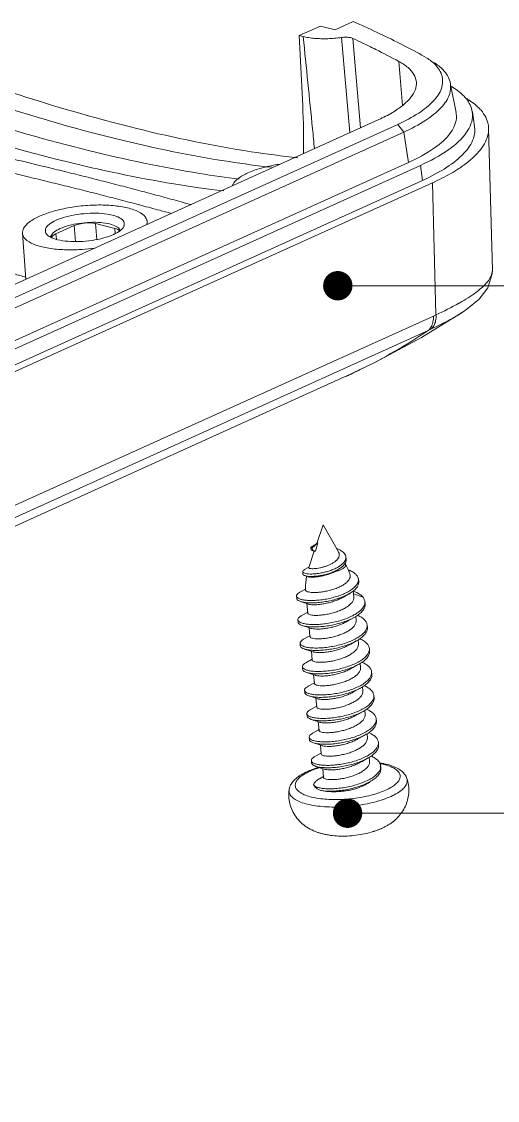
# Model space of a CAD drawing. Header units: millimetres. Extents: x 4688 to 5146, y 1130 to 1448.
# Drawn here: x 4955.97 to 4970.56, y 1165.45 to 1198.51 of the extents above; entities that cross this region are included whole.
import ezdxf

# ---------------------------------------------------------------- set-up
doc = ezdxf.new("R2010")
doc.units = ezdxf.units.MM
doc.header["$MEASUREMENT"] = 0
doc.layers.get('0').update_dxf_attribs({"linetype": 'CONTINUOUS'})
doc.layers.add('from', color=7, linetype='CONTINUOUS', lineweight=13)
doc.styles.add('ROMAND', font='romand.shx', dxfattribs={"width": 0.75, "bigfont": 'gbcbig.shx'})
doc.dimstyles.new('YanXiu', dxfattribs={"dimtxt": 2.5, "dimasz": 2.2, "dimexe": 1, "dimexo": 0, "dimgap": 0.66, "dimtad": 0, "dimzin": 0, "dimdsep": 46, "dimtxsty": 'ROMAND', "dimblk": 'CLOSEDBLANK', "dimcen": 0, "dimclrd": 3, "dimclre": 3, "dimclrt": 7, "dimadec": 0, "dimazin": 0, "dimtfac": 1, "dimtdec": 4, "dimtofl": 0, "dimtmove": 0, "dimatfit": 3, "dimldrblk": 'CLOSEDBLANK', "dimfxl": 0, "dimtolj": 1, "dimtzin": 0, "dimlwd": 0, "dimlwe": 0, "dimarcsym": 0})

# ---------------------------------------------------------------- blocks, each defined once
blk = doc.blocks.new('_ClosedBlank')
at = {"color": 0, "linetype": 'ByBlock', "lineweight": -2}
for p, q in [((-1, 0.167), (0, 0)), ((-1, 0.167), (-1, -0.167)), ((0, 0), (-1, -0.167))]:
    blk.add_line(p, q, dxfattribs=at)
blk = doc.blocks.new('A$C39682073')
at = {"color": 7, "linetype": 'Continuous'}
for p, q in [((137.757, 82.281), (136.831, 81.863)), ((137.757, 82.281), (138.408, 82.121)), ((139.196, 82.477), (138.408, 82.121)), ((137.005, 81.82), (136.831, 81.863)), ((136.831, 81.863), (136.983, 78.795)), ((138.681, 81.779), (139.051, 77.616)), ((139.179, 81.742), (139.516, 77.826)), ((142.41, 80.889), (142.199, 81.013)), ((141.197, 80.728), (141.35, 78.798)), ((143.462, 79.727), (143.699, 78.489)), ((144.414, 78.528), (144.513, 77.878)), ((140.313, 78.186), (47.271, 36.139)), ((48.115, 35.935), (141.144, 77.976)), ((141.144, 77.976), (141.407, 77.639)), ((48.377, 35.597), (141.407, 77.639)), ((141.621, 76.309), (141.407, 77.639)), ((145.291, 71.598), (145.125, 77.803)), ((141.621, 76.309), (48.591, 34.267)), ((142.136, 76.182), (49.107, 34.14)), ((142.225, 75.521), (142.136, 76.182)), ((142.225, 75.521), (49.196, 33.48)), ((49.623, 33.37), (142.665, 75.417)), ((142.665, 75.417), (142.821, 69.64)), ((124.862, 71.204), (124.707, 73.21)), ((126.969, 73.544), (126.166, 73.181)), ((126.969, 73.544), (127.036, 72.85)), ((128.751, 73.422), (127.905, 73.631)), ((127.905, 73.631), (127.971, 72.943)), ((128.751, 73.422), (128.766, 73.197)), ((126.166, 73.181), (126.195, 72.945)), ((145.291, 71.602), (145.291, 71.598)), ((142.706, 69.587), (50.222, 27.792)), ((142.181, 68.641), (144.013, 69.773)), ((144.015, 69.774), (144.013, 69.773)), ((142.478, 68.954), (49.994, 27.159)), ((138.849, 66.933), (48.446, 26.078)), ((138.856, 66.937), (138.854, 66.936)), ((137.599, 59.627), (137.876, 60.451)), ((138.553, 59.258), (137.876, 60.451)), ((137.647, 59.653), (137.403, 59.444)), ((137.647, 59.653), (137.544, 59.295)), ((137.246, 58.576), (137.486, 59.289)), ((137.336, 59.458), (137.346, 59.353)), ((137.403, 59.444), (137.414, 59.339)), ((137.414, 59.339), (137.544, 59.295)), ((138.886, 58.937), (138.876, 59.042)), ((137.247, 58.59), (137.064, 58.488)), ((137.245, 58.569), (137.246, 58.576)), ((137.251, 58.592), (137.247, 58.59)), ((138.847, 58.74), (138.837, 58.758)), ((136.982, 58.395), (136.992, 58.29)), ((137.073, 58.223), (137.152, 58.195)), ((137.152, 58.195), (137.2, 58.178)), ((138.351, 58.384), (138.464, 58.447)), ((138.984, 58.453), (139.154, 58.4)), ((137.11, 57.632), (136.857, 57.493)), ((139.434, 57.962), (139.424, 58.067)), ((136.712, 57.325), (136.722, 57.22)), ((139.225, 57.292), (139.199, 57.558)), ((139.212, 57.421), (139.626, 57.276)), ((137.161, 56.997), (137.226, 56.975)), ((137.204, 56.579), (137.163, 56.996)), ((139.717, 56.983), (139.706, 57.088)), ((136.77, 56.287), (136.78, 56.182)), ((137.172, 56.602), (136.921, 56.463)), ((137.2, 56.617), (137.172, 56.602)), ((138.897, 56.205), (138.991, 56.258)), ((138.991, 56.258), (139.231, 56.391)), ((139.323, 56.264), (139.307, 56.439)), ((136.962, 56.039), (137.233, 55.951)), ((137.233, 55.951), (137.341, 55.915)), ((137.302, 55.552), (137.265, 55.94)), ((139.815, 55.955), (139.805, 56.06)), ((136.868, 55.26), (136.878, 55.155)), ((137.271, 55.574), (137.02, 55.435)), ((137.299, 55.59), (137.271, 55.574)), ((139.09, 55.23), (139.33, 55.363)), ((139.422, 55.237), (139.406, 55.409)), ((137.061, 55.011), (137.332, 54.923)), ((137.332, 54.923), (137.439, 54.888)), ((137.401, 54.525), (137.364, 54.913)), ((138.996, 55.178), (139.09, 55.23)), ((139.914, 54.928), (139.904, 55.033)), ((137.369, 54.547), (137.119, 54.408)), ((137.397, 54.563), (137.369, 54.547)), ((139.188, 54.203), (139.428, 54.336)), ((139.521, 54.21), (139.504, 54.382)), ((136.967, 54.233), (136.977, 54.128)), ((137.159, 53.984), (137.43, 53.896)), ((137.43, 53.896), (137.538, 53.86)), ((137.5, 53.497), (137.462, 53.885)), ((139.094, 54.15), (139.188, 54.203)), ((140.013, 53.901), (140.002, 54.006)), ((137.468, 53.52), (137.217, 53.381)), ((137.496, 53.535), (137.468, 53.52)), ((137.066, 53.205), (137.076, 53.1)), ((137.258, 52.957), (137.529, 52.869)), ((139.193, 53.123), (139.287, 53.176)), ((139.287, 53.176), (139.527, 53.309)), ((139.619, 53.183), (139.603, 53.355)), ((140.111, 52.874), (140.101, 52.979)), ((137.567, 52.492), (137.316, 52.354)), ((137.529, 52.869), (137.637, 52.833)), ((137.598, 52.47), (137.561, 52.858)), ((137.595, 52.508), (137.567, 52.492)), ((137.164, 52.178), (137.174, 52.073)), ((139.292, 52.096), (139.386, 52.149)), ((139.386, 52.149), (139.626, 52.281)), ((139.718, 52.155), (139.702, 52.326)), ((140.21, 51.846), (140.2, 51.951)), ((137.357, 51.93), (137.628, 51.842)), ((137.628, 51.842), (137.735, 51.806)), ((137.697, 51.443), (137.66, 51.831)), ((137.693, 51.481), (137.665, 51.465)), ((137.263, 51.151), (137.273, 51.046)), ((137.665, 51.465), (137.415, 51.326)), ((139.39, 51.068), (139.484, 51.121)), ((139.484, 51.121), (139.724, 51.254)), ((139.817, 51.128), (139.8, 51.301)), ((137.455, 50.902), (137.726, 50.814)), ((137.726, 50.814), (137.834, 50.778)), ((137.796, 50.416), (137.758, 50.804)), ((140.309, 50.819), (140.298, 50.924)), ((137.362, 50.124), (137.372, 50.018)), ((137.764, 50.438), (137.513, 50.299)), ((137.792, 50.454), (137.764, 50.438)), ((139.489, 50.041), (139.583, 50.094)), ((139.583, 50.094), (139.823, 50.227)), ((139.915, 50.101), (139.899, 50.274)), ((137.554, 49.875), (137.825, 49.787)), ((137.825, 49.787), (137.933, 49.751)), ((137.894, 49.388), (137.857, 49.776)), ((140.407, 49.792), (140.397, 49.897)), ((137.863, 49.411), (137.721, 49.332)), ((137.891, 49.426), (137.863, 49.411)), ((139.682, 49.067), (139.922, 49.2)), ((139.986, 49.348), (139.988, 49.349)), ((139.58, 49.01), (139.682, 49.067)), ((138.153, 46.864), (138.207, 46.854)), ((140.116, 47.032), (140.17, 47.052)), ((140.415, 47.146), (140.44, 47.157))]:
    blk.add_line(p, q, dxfattribs=at)
for points in [[(144.015, 69.774), (144.177, 69.885), (144.707, 70.323), (145.093, 70.82), (145.286, 71.433), (145.291, 71.602)], [(138.854, 66.936), (140.172, 67.561), (142.181, 68.641)], [(137.606, 59.631), (137.517, 59.573), (137.426, 59.517), (137.347, 59.471)], [(137.354, 59.345), (137.429, 59.314), (137.486, 59.288)], [(138.464, 58.447), (138.501, 58.469), (138.555, 58.501)], [(138.763, 57.287), (138.881, 57.355), (138.996, 57.419)], [(136.888, 57.087), (137.022, 57.044), (137.161, 56.997)]]:
    blk.add_lwpolyline(points, dxfattribs=at)
for centre, radius, start, end in [((120.441, 41.81), 44.11, 64.2345, 64.862), ((120.985, 42.939), 42.856, 63.8527, 64.2332), ((121.443, 43.872), 41.817, 63.3723, 63.8532), ((122.444, 45.856), 39.595, 61.73, 63.3798), ((142.603, 79.635), 0.861, 9.9941, 13.8271), ((143.073, 77.067), 2.299, 46.5543, 49.2003), ((127.835, 75.064), 2.094, 294.3089, 295.341), ((126.799, 79.709), 7.224, 268.0092, 271.9055), ((126.784, 80.242), 7.757, 271.8855, 273.9369), ((126.78, 80.333), 7.849, 273.9179, 278.1213), ((138.64, 79.398), 10.606, 299.2807, 299.4956), ((138.491, 78.913), 10.235, 294.3224, 295.0299), ((128.806, 89.241), 24.463, 295.9323, 303.9777), ((135.005, 85.488), 18.144, 294.323, 294.7372), ((128.485, 89.887), 25.185, 294.3182, 295.9469), ((137.35, 58.552), 0.107, 166.7518, 170.7097), ((137.361, 58.549), 0.117, 161.2579, 166.7212), ((138.442, 58.997), 0.464, 325.3161, 327.4496), ((136.469, 57.393), 2.732, 19.1067, 29.5357), ((138.576, 59.028), 0.302, 341.8946, 343.1491), ((139.863, 57.714), 2.756, 169.9306, 181.6992), ((139.875, 57.714), 2.767, 181.6908, 182.5694), ((138.538, 58.213), 0.925, 299.1442, 300.0195), ((139.445, 56.036), 0.362, 344.2362, 347.3072), ((139.949, 50.897), 0.351, 346.1084, 347.3047), ((138.556, 46.626), 3.317, 112.713, 114.3089), ((138.393, 47.204), 2.69, 114.2928, 116.1839), ((138.984, 50.712), 1.804, 289.285, 289.5618), ((139.336, 49.607), 2.687, 294.2574, 299.3439)]:
    blk.add_arc(centre, radius, start, end, dxfattribs=at)
for centre, major_axis, ratio, start_param, end_param in [((118.843, 84.473), (-10.059, 22.888), 0.661455, -2.186265, -2.094207), ((127.449, 73.425), (0.661, 0.064), 0.346246, 0.778157, 2.348649), ((128.295, 73.216), (0.662, 0.064), 0.346035, 0.096472, 0.777858), ((126.646, 73.062), (0.662, 0.064), 0.346035, 2.348959, 3.05619)]:
    blk.add_ellipse(centre, major_axis=major_axis, ratio=ratio, start_param=start_param, end_param=end_param, dxfattribs=at)
for points, start_tangent, end_tangent in [([(142.199, 81.013), (141.239, 81.513), (140.237, 82.001), (139.196, 82.477)], (-0.880657, 0.473755), (-0.914515, 0.404551)), ([(138.681, 81.779), (138.379, 81.745), (138.077, 81.728), (137.782, 81.726), (137.501, 81.742), (137.239, 81.773), (137.005, 81.82)], (-0.990546, -0.137178), (-0.970844, 0.239711)), ([(137.005, 81.82), (137.412, 77.781), (137.499, 76.915)], (0.100125, -0.994975), (0.100514, -0.994936)), ([(139.179, 81.742), (139.048, 81.779), (138.873, 81.792), (138.681, 81.779)], (-0.905273, 0.42483), (-0.990546, -0.137178)), ([(118.15, 81.562), (124.225, 79.373), (129.724, 77.792), (134.725, 76.78), (136.765, 76.517)], (0.930359, -0.36665), (0.994693, -0.102888)), ([(135.62, 76.098), (133.759, 76.344), (128.764, 77.358), (123.261, 78.936), (117.171, 81.12)], (-0.994056, 0.108871), (-0.931093, 0.364783)), ([(142.797, 80.577), (142.411, 80.89)], (-0.688069, 0.725646), (-0.84284, 0.538164)), ([(141.144, 77.976), (142.066, 78.474), (142.714, 79.007), (143.06, 79.551), (143.088, 80.083), (142.797, 80.577)], (0.911266, 0.411819), (-0.688069, 0.725646)), ([(141.962, 79.823), (141.96, 79.84), (141.852, 80.162), (141.595, 80.46), (141.197, 80.728)], (-0.075061, 0.997179), (-0.880588, 0.473882)), ([(143.438, 79.841), (143.134, 80.358), (142.729, 80.685)], (-0.239246, 0.970959), (-0.843191, 0.537614)), ([(115.604, 79.811), (121.282, 77.855), (126.563, 76.363), (131.337, 75.372), (133.525, 75.066)], (0.937046, -0.349206), (0.993611, -0.112858)), ([(134.199, 75.579), (132.468, 75.827), (127.602, 76.833), (122.209, 78.36), (116.99, 80.153)], (-0.992534, 0.121968), (-0.938036, 0.346537)), ([(140.313, 78.186), (140.911, 78.494), (141.386, 78.823), (141.724, 79.163), (141.918, 79.505), (141.962, 79.823)], (0.911266, 0.411819), (-0.075061, 0.997179)), ([(141.407, 77.639), (142.37, 78.16), (143.048, 78.717), (143.409, 79.285), (143.45, 79.784)], (0.911266, 0.411819), (-0.173802, 0.984781)), ([(143.496, 79.633), (144.018, 79.245)], (0.865125, -0.501556), (0.703966, -0.710233)), ([(144.018, 79.245), (144.152, 79.092)], (0.703966, -0.710233), (0.610098, -0.792326)), ([(144.152, 79.092), (144.412, 78.527)], (0.610098, -0.792326), (0.168869, -0.985639)), ([(144.155, 79.108), (144.271, 79.035), (144.52, 78.854), (144.576, 78.807)], (0.856427, -0.516269), (0.756729, -0.653729)), ([(143.696, 78.488), (143.715, 78.324), (143.476, 77.635), (142.762, 76.949), (141.621, 76.309)], (0.204828, -0.978798), (-0.911266, -0.411819)), ([(144.412, 78.527), (144.425, 78.385), (144.164, 77.632), (143.384, 76.881), (142.136, 76.182)], (0.168869, -0.985639), (-0.911266, -0.411819)), ([(144.654, 78.736), (144.728, 78.663), (144.959, 78.361), (145.091, 78.045), (145.125, 77.803)], (0.725741, -0.687968), (0.027797, -0.999614)), ([(132.079, 74.466), (131.753, 74.556), (130.948, 74.777), (130.16, 74.989), (129.326, 75.209), (128.474, 75.43), (127.62, 75.647), (126.77, 75.859), (125.903, 76.072), (124.999, 76.29), (124.062, 76.513), (123.106, 76.735), (122.168, 76.95), (121.226, 77.163), (120.162, 77.399), (119.01, 77.649), (117.849, 77.897), (116.743, 78.129), (115.738, 78.336)], (-0.963275, 0.268517), (-0.979617, 0.200875)), ([(131.225, 74.079), (130.72, 74.216), (129.932, 74.426), (129.1, 74.644), (128.25, 74.864), (127.398, 75.08), (126.55, 75.291), (125.686, 75.504), (124.786, 75.721), (123.852, 75.944), (122.899, 76.167), (121.965, 76.382), (121.028, 76.596), (119.969, 76.833), (118.822, 77.085), (117.668, 77.335), (116.567, 77.57), (115.815, 77.728)], (-0.965022, 0.262168), (-0.978719, 0.205204)), ([(144.512, 77.879), (144.46, 77.358), (144.057, 76.724), (143.301, 76.102), (142.225, 75.521)], (0.13687, -0.990589), (-0.911266, -0.411819)), ([(145.125, 77.803), (145.124, 77.718), (145.057, 77.383), (144.889, 77.043), (144.624, 76.704), (144.265, 76.368), (143.815, 76.038), (143.467, 75.825), (143.083, 75.617), (142.665, 75.417)], (0.027797, -0.999614), (-0.911266, -0.411819)), ([(133.901, 75.293), (133.916, 75.334), (134.152, 75.602), (134.582, 75.852), (135.171, 76.063), (135.868, 76.217), (135.983, 76.235)], (0.300735, 0.953708), (0.989219, 0.146441)), ([(125.457, 73.955), (126.067, 74.175), (126.791, 74.338), (127.562, 74.429), (128.33, 74.443), (129.018, 74.378), (129.585, 74.238), (129.973, 74.037), (130.159, 73.788), (130.168, 73.735)], (0.911266, 0.411819), (0.079356, -0.996846)), ([(124.71, 73.21), (124.754, 73.417), (125.008, 73.696), (125.457, 73.955)], (-0.044558, 0.999007), (0.911266, 0.411819)), ([(126.182, 73.777), (125.874, 73.595), (125.72, 73.4), (125.734, 73.212), (125.756, 73.175)], (-0.911266, -0.411819), (0.58559, -0.810607)), ([(129.147, 73.501), (129.158, 73.532), (129.144, 73.72), (128.964, 73.884), (128.633, 74.006), (128.186, 74.075), (127.666, 74.085), (127.124, 74.035), (126.612, 73.928), (126.182, 73.777)], (0.412226, 0.911081), (-0.911266, -0.411819)), ([(128.818, 73.508), (128.526, 73.616), (128.131, 73.678), (127.671, 73.687), (127.192, 73.642), (126.739, 73.548), (126.359, 73.414)], (-0.879546, 0.475814), (-0.911266, -0.411819)), ([(130.168, 73.735), (130.151, 73.585)], (0.079356, -0.996846), (-0.283992, -0.958827)), ([(116.648, 73.231), (117.729, 73.015), (118.796, 72.79), (119.848, 72.558), (120.927, 72.309), (122.038, 72.038), (123.177, 71.746), (124.338, 71.432), (124.857, 71.286)], (0.981515, -0.191383), (0.961722, -0.274027)), ([(126.548, 72.489), (125.861, 72.554), (125.293, 72.695), (124.905, 72.895), (124.719, 73.145), (124.71, 73.21)], (-0.999379, 0.03525), (-0.044558, 0.999007)), ([(126.359, 73.414), (126.087, 73.253), (125.951, 73.081), (125.942, 73.035)], (-0.911266, -0.411819), (-0.084961, -0.996384)), ([(128.731, 73.172), (129.004, 73.338)], (0.903701, 0.428165), (0.78464, 0.619951)), ([(128.992, 73.327), (128.978, 73.364), (128.818, 73.508)], (-0.259291, 0.965799), (-0.879546, 0.475814)), ([(129.004, 73.338), (129.147, 73.501)], (0.78464, 0.619951), (0.412226, 0.911081)), ([(125.756, 73.175), (125.915, 73.049)], (0.58559, -0.810607), (0.879546, -0.475814)), ([(125.915, 73.049), (126.245, 72.926)], (0.879546, -0.475814), (0.97095, -0.239282)), ([(126.245, 72.926), (126.692, 72.857), (127.212, 72.847), (127.755, 72.898)], (0.97095, -0.239282), (0.989091, 0.147308)), ([(127.755, 72.898), (128.266, 73.004)], (0.989091, 0.147308), (0.964646, 0.263551)), ([(128.266, 73.004), (128.697, 73.156)], (0.964646, 0.263551), (0.911266, 0.411819)), ([(145.291, 71.598), (145.291, 71.593), (145.23, 71.326), (145.007, 71.004), (144.573, 70.622), (143.862, 70.166)], (0.029855, -0.999554), (-0.870391, -0.492361)), ([(143.827, 70.147), (142.821, 69.64)], (-0.872232, -0.489093), (-0.90884, -0.417144)), ([(142.478, 68.954), (142.611, 69.11), (142.689, 69.328), (142.706, 69.587)], (0.793979, 0.607945), (-0.055997, 0.998431)), ([(144.013, 69.772), (143.554, 69.494), (142.597, 69.009)], (-0.833827, -0.552026), (-0.907313, -0.420456)), ([(142.597, 69.009), (142.73, 69.164), (142.806, 69.381), (142.821, 69.64)], (0.795406, 0.606076), (-0.064244, 0.997934)), ([(137.614, 59.636), (137.605, 59.632)], (-0.92168, -0.38795), (-0.884804, -0.465964)), ([(137.647, 59.653), (137.614, 59.636)], (-0.897848, -0.440305), (-0.92168, -0.38795)), ([(137.346, 59.472), (137.341, 59.467), (137.337, 59.458)], (-0.775171, -0.631751), (-0.146103, -0.989269)), ([(137.337, 59.458), (137.337, 59.455), (137.339, 59.452)], (-0.146103, -0.989269), (0.68667, -0.726969)), ([(137.339, 59.452), (137.359, 59.447), (137.403, 59.444)], (0.68667, -0.726969), (0.999943, 0.010656)), ([(137.347, 59.353), (137.347, 59.35), (137.354, 59.344)], (-0.146103, -0.989269), (0.941361, -0.337402)), ([(137.354, 59.344), (137.369, 59.342), (137.414, 59.339)], (0.941361, -0.337402), (0.999943, 0.010656)), ([(137.486, 59.288), (137.503, 59.288), (137.544, 59.295)], (-0.563443, -0.826155), (0.983211, 0.18247)), ([(138.876, 59.042), (138.856, 59.119), (138.802, 59.204), (138.718, 59.28), (138.609, 59.347), (138.479, 59.404), (138.468, 59.408)], (-0.097612, 0.995225), (-0.941279, 0.337629)), ([(138.553, 59.258), (138.557, 59.251), (138.584, 59.169), (138.579, 59.082), (138.541, 58.994), (138.472, 58.907)], (0.492028, -0.87058), (-0.701428, -0.71274)), ([(138.865, 58.94), (138.876, 59.029), (138.876, 59.042)], (0.289862, 0.957069), (-0.097612, 0.995225)), ([(136.983, 58.395), (136.988, 58.377), (137.033, 58.34), (137.117, 58.313), (137.237, 58.297), (137.385, 58.294), (137.556, 58.305), (137.742, 58.33), (137.934, 58.37), (138.125, 58.424), (138.307, 58.489), (138.472, 58.566), (138.615, 58.651), (138.73, 58.743), (138.814, 58.838), (138.863, 58.934)], (0.077729, -0.996975), (0.310746, 0.950493)), ([(138.472, 58.907), (138.384, 58.831), (138.275, 58.76), (138.15, 58.696), (138.014, 58.642), (137.873, 58.597), (137.734, 58.563), (137.603, 58.54), (137.486, 58.528), (137.386, 58.526), (137.31, 58.533), (137.263, 58.548), (137.245, 58.569)], (-0.701428, -0.71274), (-0.083247, 0.996529)), ([(138.555, 58.501), (138.625, 58.546), (138.74, 58.638), (138.824, 58.733)], (0.859965, 0.510353), (0.568838, 0.822449)), ([(138.853, 58.727), (138.858, 58.665), (138.822, 58.6), (138.748, 58.536), (138.638, 58.476)], (0.360759, -0.932659), (-0.911266, -0.411819)), ([(138.833, 58.747), (138.873, 58.829), (138.887, 58.924), (138.886, 58.937)], (0.537823, 0.843058), (-0.097612, 0.995225)), ([(138.847, 58.741), (138.853, 58.727)], (0.487776, -0.872969), (0.360759, -0.932659)), ([(137.064, 58.488), (137.028, 58.466), (136.986, 58.419), (136.983, 58.395)], (-0.87389, -0.486123), (0.077729, -0.996975)), ([(136.993, 58.29), (136.998, 58.272), (137.043, 58.235), (137.073, 58.223)], (0.077729, -0.996975), (0.943279, -0.332)), ([(137.073, 58.223), (137.127, 58.208), (137.247, 58.192), (137.395, 58.189), (137.566, 58.2), (137.752, 58.225), (137.944, 58.265), (138.135, 58.319), (138.317, 58.384), (138.482, 58.461), (138.555, 58.501)], (0.943279, -0.332), (0.859965, 0.510353)), ([(137.2, 58.178), (137.238, 58.168), (137.327, 58.157), (137.441, 58.156), (137.576, 58.165), (137.725, 58.186), (137.885, 58.219), (138.046, 58.264), (138.203, 58.319), (138.351, 58.384)], (0.936834, -0.349774), (0.895537, 0.444987)), ([(138.351, 58.384), (138.505, 58.426), (138.638, 58.476)], (0.976013, 0.217714), (0.911266, 0.411819)), ([(139.051, 58.288), (139.063, 58.237), (139.056, 58.143), (139.013, 58.047), (138.936, 57.953), (138.826, 57.861)], (0.327393, -0.944888), (-0.813962, -0.580918)), ([(139.154, 58.4), (138.979, 58.482), (138.968, 58.486)], (-0.867772, 0.496962), (-0.935208, 0.354098)), ([(139.423, 58.067), (139.419, 58.097), (139.373, 58.208), (139.283, 58.309), (139.154, 58.4)], (-0.092725, 0.995692), (-0.867772, 0.496962)), ([(136.749, 57.259), (136.812, 57.219), (136.934, 57.177), (137.097, 57.148), (137.296, 57.135), (137.523, 57.139), (137.77, 57.161), (138.027, 57.2), (138.284, 57.257), (138.534, 57.33), (138.765, 57.417), (138.972, 57.517), (139.145, 57.626), (139.184, 57.655)], (0.726051, -0.687641), (0.784717, 0.619855)), ([(138.826, 57.861), (138.674, 57.768), (138.496, 57.685), (138.296, 57.614), (138.089, 57.558), (137.882, 57.517), (137.684, 57.492), (137.503, 57.483), (137.35, 57.489), (137.23, 57.509), (137.15, 57.539), (137.112, 57.578), (137.111, 57.59)], (-0.813962, -0.580918), (0.016347, 0.999866)), ([(138.996, 57.419), (139.155, 57.521), (139.291, 57.637), (139.383, 57.756), (139.429, 57.875), (139.434, 57.962)], (0.872677, 0.488298), (-0.092725, 0.995692)), ([(139.184, 57.655), (139.28, 57.742), (139.373, 57.861), (139.417, 57.968)], (0.784717, 0.619855), (0.227481, 0.973783)), ([(139.417, 57.968), (139.419, 57.98), (139.423, 58.067)], (0.227481, 0.973783), (-0.092725, 0.995692)), ([(136.858, 57.493), (136.814, 57.467), (136.737, 57.399), (136.711, 57.333), (136.712, 57.325)], (-0.876699, -0.481039), (0.122135, -0.992513)), ([(136.712, 57.325), (136.737, 57.272), (136.749, 57.259)], (0.122135, -0.992513), (0.726051, -0.687641)), ([(136.722, 57.22), (136.747, 57.167), (136.822, 57.114), (136.888, 57.088)], (0.122135, -0.992513), (0.949985, -0.312295)), ([(136.888, 57.088), (136.944, 57.072), (137.107, 57.043), (137.306, 57.03), (137.534, 57.034), (137.78, 57.056), (138.037, 57.095), (138.294, 57.152), (138.544, 57.225), (138.776, 57.312), (138.982, 57.412), (138.996, 57.419)], (0.949985, -0.312295), (0.872677, 0.488298)), ([(139.225, 57.292), (139.222, 57.221), (139.181, 57.108), (139.096, 56.997), (138.971, 56.89), (138.811, 56.791), (138.625, 56.702), (138.421, 56.627), (138.207, 56.567), (137.993, 56.522), (137.789, 56.495), (137.605, 56.483), (137.448, 56.487), (137.326, 56.504), (137.244, 56.532), (137.206, 56.569), (137.205, 56.579)], (0.093392, -0.995629), (-0.014378, 0.999897)), ([(137.225, 56.975), (137.261, 56.965), (137.37, 56.95), (137.513, 56.947), (137.684, 56.958), (137.875, 56.984), (138.078, 57.026), (138.285, 57.083), (138.488, 57.155), (138.677, 57.241), (138.763, 57.287)], (0.947445, -0.319917), (0.865941, 0.500145)), ([(138.989, 57.405), (138.879, 57.352)], (-0.873345, -0.487102), (-0.920312, -0.391185)), ([(139.11, 57.49), (139.098, 57.479), (139.001, 57.412)], (-0.740485, -0.672073), (-0.865802, -0.500387)), ([(139.626, 57.276), (139.511, 57.386), (139.349, 57.483), (139.201, 57.546)], (-0.618963, 0.78542), (-0.937742, 0.347332)), ([(139.706, 57.088), (139.693, 57.152), (139.626, 57.276)], (-0.095484, 0.995431), (-0.618963, 0.78542)), ([(136.807, 56.219), (136.869, 56.177), (136.997, 56.131), (137.172, 56.098), (137.387, 56.083), (137.633, 56.086), (137.903, 56.108), (138.185, 56.151), (138.469, 56.212), (138.744, 56.292), (139.001, 56.389), (139.229, 56.5), (139.42, 56.622), (139.566, 56.752), (139.663, 56.886), (139.7, 56.988)], (0.715012, -0.699112), (0.211094, 0.977466)), ([(139.231, 56.391), (139.239, 56.395), (139.43, 56.517), (139.576, 56.647), (139.673, 56.781), (139.716, 56.916), (139.716, 56.983)], (0.876384, 0.481613), (-0.095484, 0.995431)), ([(139.7, 56.988), (139.706, 57.021), (139.706, 57.088)], (0.211094, 0.977466), (-0.095484, 0.995431)), ([(136.921, 56.463), (136.89, 56.444), (136.802, 56.373), (136.769, 56.302), (136.77, 56.287)], (-0.876677, -0.481079), (0.12967, -0.991557)), ([(136.77, 56.287), (136.792, 56.236), (136.807, 56.219)], (0.12967, -0.991557), (0.715012, -0.699112)), ([(136.962, 56.039), (137.007, 56.026), (137.182, 55.993), (137.397, 55.978), (137.643, 55.981), (137.913, 56.003), (138.195, 56.045), (138.479, 56.107), (138.755, 56.187), (139.011, 56.284), (139.231, 56.391)], (0.951177, -0.308645), (0.876384, 0.481613)), ([(137.341, 55.914), (137.376, 55.905), (137.494, 55.887), (137.644, 55.882), (137.826, 55.892), (138.03, 55.918), (138.243, 55.96), (138.453, 56.018), (138.659, 56.091), (138.849, 56.179), (138.897, 56.205)], (0.949526, -0.313687), (0.870451, 0.492255)), ([(139.323, 56.264), (139.319, 56.183), (139.272, 56.069), (139.181, 55.956), (139.052, 55.85)], (0.092673, -0.995697), (-0.820587, -0.571522)), ([(139.805, 56.06), (139.804, 56.071), (139.759, 56.198), (139.661, 56.316), (139.512, 56.422), (139.38, 56.488)], (-0.093531, 0.995616), (-0.918074, 0.396408)), ([(136.78, 56.182), (136.802, 56.131), (136.879, 56.072), (136.962, 56.039)], (0.12967, -0.991557), (0.951177, -0.308645)), ([(136.869, 55.26), (136.874, 55.235), (136.929, 55.173), (137.036, 55.121), (137.193, 55.083), (137.392, 55.06), (137.627, 55.055), (137.888, 55.069), (138.166, 55.103), (138.451, 55.157), (138.731, 55.23), (138.996, 55.32), (139.237, 55.425), (139.444, 55.543), (139.61, 55.67), (139.728, 55.803), (139.793, 55.938)], (0.072832, -0.997344), (0.271609, 0.962408)), ([(139.052, 55.85), (138.89, 55.753), (138.7, 55.665), (138.492, 55.591), (138.28, 55.533), (138.07, 55.491), (137.868, 55.466), (137.686, 55.456), (137.535, 55.461), (137.417, 55.479), (137.339, 55.507), (137.304, 55.544), (137.303, 55.552)], (-0.820587, -0.571522), (-0.017062, 0.999854)), ([(139.33, 55.363), (139.454, 55.438), (139.62, 55.565), (139.738, 55.698), (139.803, 55.833), (139.815, 55.955)], (0.876422, 0.481544), (-0.093531, 0.995616)), ([(139.798, 55.957), (139.805, 56.06)], (0.219652, 0.975578), (-0.093531, 0.995616)), ([(137.02, 55.435), (136.931, 55.375), (136.875, 55.304), (136.869, 55.26)], (-0.875956, -0.482391), (0.072832, -0.997344)), ([(137.061, 55.011), (137.203, 54.978), (137.402, 54.955), (137.637, 54.95), (137.898, 54.964), (138.176, 54.998), (138.461, 55.052), (138.741, 55.125), (139.006, 55.215), (139.247, 55.32), (139.33, 55.363)], (0.952436, -0.304738), (0.876422, 0.481544)), ([(139.904, 55.033), (139.883, 55.119), (139.807, 55.241), (139.678, 55.353), (139.503, 55.45), (139.481, 55.459)], (-0.098465, 0.995141), (-0.917195, 0.398438)), ([(136.879, 55.155), (136.885, 55.13), (136.939, 55.068), (137.047, 55.016), (137.061, 55.011)], (0.072832, -0.997344), (0.952436, -0.304738)), ([(137.002, 54.166), (137.084, 54.114), (137.221, 54.07), (137.403, 54.04), (137.624, 54.027), (137.876, 54.034), (138.148, 54.06), (138.431, 54.105), (138.715, 54.17), (138.988, 54.253), (139.24, 54.353), (139.462, 54.466), (139.645, 54.589), (139.784, 54.72), (139.871, 54.855), (139.897, 54.932)], (0.698811, -0.715307), (0.21573, 0.976453)), ([(139.15, 54.823), (138.99, 54.726), (138.804, 54.64), (138.598, 54.566), (138.387, 54.508), (138.175, 54.465), (137.976, 54.439), (137.794, 54.428), (137.641, 54.433), (137.52, 54.45), (137.44, 54.479), (137.403, 54.515), (137.402, 54.525)], (-0.820587, -0.571522), (-0.016357, 0.999866)), ([(137.439, 54.887), (137.475, 54.877), (137.593, 54.86), (137.744, 54.855), (137.926, 54.864), (138.128, 54.89), (138.337, 54.932), (138.549, 54.99), (138.757, 55.064), (138.948, 55.152), (138.996, 55.178)], (0.949046, -0.315138), (0.870451, 0.492255)), ([(139.422, 55.237), (139.416, 55.151), (139.369, 55.039), (139.279, 54.928), (139.15, 54.823)], (0.092098, -0.99575), (-0.820587, -0.571522)), ([(139.428, 54.336), (139.472, 54.361), (139.656, 54.484), (139.794, 54.615), (139.881, 54.75), (139.915, 54.884), (139.914, 54.928)], (0.876279, 0.481804), (-0.098465, 0.995141)), ([(139.897, 54.932), (139.905, 54.989), (139.904, 55.033)], (0.21573, 0.976453), (-0.098465, 0.995141)), ([(137.119, 54.408), (137.068, 54.377), (136.99, 54.306), (136.967, 54.235), (136.967, 54.233)], (-0.87575, -0.482765), (0.106398, -0.994324)), ([(137.159, 53.984), (137.231, 53.964), (137.413, 53.935), (137.634, 53.922), (137.886, 53.929), (138.158, 53.954), (138.441, 54), (138.725, 54.065), (138.998, 54.148), (139.25, 54.248), (139.428, 54.336)], (0.951345, -0.308126), (0.876279, 0.481804)), ([(140.002, 54.006), (139.998, 54.039), (139.944, 54.165), (139.836, 54.281), (139.68, 54.384), (139.576, 54.434)], (-0.092093, 0.99575), (-0.918237, 0.396031)), ([(136.967, 54.233), (136.998, 54.17), (137.002, 54.166)], (0.106398, -0.994324), (0.698811, -0.715307)), ([(136.977, 54.128), (137.009, 54.065), (137.094, 54.009), (137.159, 53.984)], (0.106398, -0.994324), (0.951345, -0.308126)), ([(137.107, 53.133), (137.141, 53.109), (137.257, 53.059), (137.421, 53.023), (137.627, 53.003), (137.867, 53.001), (138.132, 53.019), (138.412, 53.057), (138.697, 53.114), (138.975, 53.19), (139.237, 53.283), (139.473, 53.39), (139.673, 53.51), (139.831, 53.638), (139.94, 53.772), (139.996, 53.906)], (0.757557, -0.652769), (0.207689, 0.978195)), ([(137.538, 53.86), (137.578, 53.849), (137.698, 53.832), (137.852, 53.827), (138.033, 53.838), (138.233, 53.864), (138.444, 53.907), (138.656, 53.965), (138.862, 54.039), (139.048, 54.125), (139.094, 54.15)], (0.947887, -0.318607), (0.870451, 0.492255)), ([(139.521, 54.21), (139.514, 54.12), (139.467, 54.01), (139.377, 53.9), (139.249, 53.795)], (0.092296, -0.995732), (-0.820587, -0.571522)), ([(139.527, 53.309), (139.683, 53.405), (139.841, 53.533), (139.95, 53.667), (140.006, 53.801), (140.012, 53.901)], (0.876502, 0.481398), (-0.092093, 0.99575)), ([(139.996, 53.906), (140.002, 54.006)], (0.207689, 0.978195), (-0.092093, 0.99575)), ([(137.217, 53.381), (137.215, 53.379), (137.115, 53.308), (137.068, 53.237), (137.067, 53.205)], (-0.876967, -0.480551), (0.104102, -0.994567)), ([(139.249, 53.795), (139.089, 53.699), (138.903, 53.613), (138.702, 53.54), (138.492, 53.482), (138.28, 53.439), (138.078, 53.412), (137.898, 53.401), (137.744, 53.405), (137.622, 53.422), (137.539, 53.451), (137.502, 53.488), (137.501, 53.497)], (-0.820587, -0.571522), (-0.016363, 0.999866)), ([(140.101, 52.979), (140.07, 53.088), (139.984, 53.208), (139.847, 53.317), (139.681, 53.404)], (-0.098749, 0.995112), (-0.916828, 0.399282)), ([(137.067, 53.205), (137.077, 53.169), (137.107, 53.133)], (0.104102, -0.994567), (0.757557, -0.652769)), ([(137.077, 53.1), (137.087, 53.064), (137.151, 53.004), (137.258, 52.957)], (0.104102, -0.994567), (0.952191, -0.305504)), ([(137.258, 52.957), (137.267, 52.954), (137.432, 52.918), (137.637, 52.898), (137.877, 52.896), (138.142, 52.914), (138.422, 52.952), (138.707, 53.009), (138.985, 53.085), (139.247, 53.178), (139.483, 53.285), (139.527, 53.309)], (0.952191, -0.305504), (0.876502, 0.481398)), ([(137.637, 52.833), (137.68, 52.821), (137.802, 52.804), (137.955, 52.8), (138.136, 52.811), (138.338, 52.838), (138.55, 52.881), (138.759, 52.939), (138.961, 53.012), (139.147, 53.098), (139.193, 53.123)], (0.947364, -0.320159), (0.870451, 0.492255)), ([(139.619, 53.183), (139.62, 53.169), (139.606, 53.067), (139.554, 52.964), (139.466, 52.864), (139.348, 52.768)], (0.097683, -0.995218), (-0.820587, -0.571522)), ([(140.094, 52.876), (140.102, 52.959), (140.101, 52.979)], (0.218877, 0.975753), (-0.098749, 0.995112)), ([(137.21, 52.103), (137.307, 52.049), (137.454, 52.007), (137.645, 51.981), (137.872, 51.973), (138.128, 51.983), (138.403, 52.013), (138.687, 52.062), (138.968, 52.131), (139.237, 52.218), (139.484, 52.32), (139.698, 52.435), (139.873, 52.56), (140.002, 52.691), (140.079, 52.826), (140.094, 52.876)], (0.761869, -0.647732), (0.218877, 0.975753)), ([(139.348, 52.768), (139.187, 52.671), (138.999, 52.585), (138.796, 52.512), (138.587, 52.454), (138.375, 52.411), (138.171, 52.384), (137.988, 52.374), (137.836, 52.378), (137.715, 52.396), (137.635, 52.425), (137.6, 52.462), (137.599, 52.47)], (-0.820587, -0.571522), (-0.017633, 0.999845)), ([(139.626, 52.281), (139.715, 52.333), (139.888, 52.458), (140.015, 52.59), (140.09, 52.724), (140.112, 52.857), (140.111, 52.874)], (0.876316, 0.481737), (-0.098482, 0.995139)), ([(137.316, 52.353), (137.243, 52.307), (137.177, 52.235), (137.165, 52.178)], (-0.875001, -0.484121), (0.063137, -0.998005)), ([(137.165, 52.178), (137.166, 52.166), (137.21, 52.103)], (0.063137, -0.998005), (0.761869, -0.647732)), ([(137.175, 52.073), (137.178, 52.056), (137.225, 51.994), (137.325, 51.941), (137.357, 51.93)], (0.061972, -0.998078), (0.95224, -0.305351)), ([(137.357, 51.93), (137.474, 51.9), (137.666, 51.875), (137.895, 51.868), (138.152, 51.879), (138.426, 51.91), (138.709, 51.96), (138.99, 52.029), (139.257, 52.116), (139.502, 52.218), (139.626, 52.281)], (0.95224, -0.305351), (0.876316, 0.481737)), ([(137.735, 51.805), (137.773, 51.795), (137.894, 51.777), (138.046, 51.773), (138.228, 51.783), (138.433, 51.81), (138.645, 51.853), (138.854, 51.911), (139.057, 51.983), (139.245, 52.07), (139.292, 52.096)], (0.948859, -0.315702), (0.870451, 0.492255)), ([(139.718, 52.155), (139.713, 52.072), (139.666, 51.958), (139.575, 51.846), (139.446, 51.741)], (0.092671, -0.995697), (-0.820587, -0.571522)), ([(140.2, 51.951), (140.186, 52.017), (140.119, 52.141), (139.999, 52.254), (139.831, 52.353), (139.775, 52.379)], (-0.095765, 0.995404), (-0.917885, 0.396847)), ([(140.194, 51.852), (140.199, 51.886), (140.2, 51.951)], (0.211499, 0.977378), (-0.095765, 0.995404)), ([(137.299, 51.083), (137.367, 51.039), (137.497, 50.993), (137.673, 50.961), (137.889, 50.946), (138.136, 50.95), (138.406, 50.973), (138.688, 51.016), (138.971, 51.078), (139.245, 51.159), (139.501, 51.256), (139.727, 51.367), (139.917, 51.489), (140.062, 51.618), (140.157, 51.752), (140.194, 51.852)], (0.708488, -0.705723), (0.211499, 0.977378)), ([(139.446, 51.741), (139.284, 51.643), (139.093, 51.555), (138.885, 51.481), (138.673, 51.424), (138.463, 51.382), (138.26, 51.356), (138.078, 51.347), (137.928, 51.352), (137.811, 51.37), (137.733, 51.399), (137.698, 51.436), (137.697, 51.443)], (-0.820587, -0.571522), (-0.018967, 0.99982)), ([(139.724, 51.254), (139.764, 51.276), (139.947, 51.399), (140.086, 51.529), (140.175, 51.663), (140.211, 51.797), (140.21, 51.846)], (0.876286, 0.481791), (-0.097815, 0.995205)), ([(137.415, 51.326), (137.377, 51.304), (137.293, 51.233), (137.263, 51.162), (137.263, 51.151)], (-0.876413, -0.48156), (0.126806, -0.991928)), ([(137.263, 51.151), (137.288, 51.096), (137.299, 51.083)], (0.126806, -0.991928), (0.708488, -0.705723)), ([(137.273, 51.046), (137.307, 50.981), (137.394, 50.926), (137.455, 50.903)], (0.096463, -0.995337), (0.951447, -0.307813)), ([(137.455, 50.903), (137.531, 50.882), (137.713, 50.853), (137.934, 50.841), (138.184, 50.847), (138.455, 50.873), (138.737, 50.918), (139.019, 50.983), (139.291, 51.066), (139.542, 51.164), (139.724, 51.254)], (0.951447, -0.307813), (0.876286, 0.481791)), ([(137.834, 50.778), (137.869, 50.769), (137.985, 50.751), (138.136, 50.745), (138.318, 50.755), (138.521, 50.781), (138.731, 50.823), (138.942, 50.88), (139.151, 50.954), (139.342, 51.042), (139.39, 51.068)], (0.949509, -0.313741), (0.870452, 0.492254)), ([(139.817, 51.128), (139.812, 51.045), (139.765, 50.931), (139.674, 50.819), (139.545, 50.714)], (0.092224, -0.995738), (-0.820587, -0.571522)), ([(140.298, 50.924), (140.296, 50.945), (140.247, 51.072), (140.144, 51.189), (139.992, 51.293), (139.873, 51.352)], (-0.09233, 0.995728), (-0.918248, 0.396006)), ([(137.404, 50.05), (137.432, 50.03), (137.545, 49.98), (137.706, 49.943), (137.909, 49.922), (138.147, 49.919), (138.41, 49.936), (138.689, 49.972), (138.973, 50.027), (139.251, 50.102), (139.514, 50.193), (139.752, 50.3), (139.955, 50.418), (140.116, 50.546), (140.229, 50.679), (140.29, 50.813)], (0.764591, -0.644516), (0.240082, 0.970753)), ([(139.545, 50.714), (139.385, 50.617), (139.196, 50.53), (138.989, 50.456), (138.777, 50.398), (138.567, 50.356), (138.367, 50.33), (138.185, 50.319), (138.032, 50.324), (137.913, 50.342), (137.834, 50.37), (137.798, 50.407), (137.796, 50.416)], (-0.820587, -0.571522), (-0.015821, 0.999875)), ([(139.823, 50.227), (140.004, 50.34), (140.155, 50.469), (140.256, 50.602), (140.306, 50.736), (140.308, 50.819)], (0.876476, 0.481445), (-0.093315, 0.995637)), ([(140.291, 50.82), (140.298, 50.924)], (0.219762, 0.975554), (-0.09233, 0.995728)), ([(137.513, 50.299), (137.414, 50.23), (137.365, 50.159), (137.363, 50.124)], (-0.876824, -0.480811), (0.093953, -0.995577)), ([(137.363, 50.124), (137.371, 50.091), (137.404, 50.05)], (0.093953, -0.995577), (0.764591, -0.644516)), ([(137.554, 49.875), (137.591, 49.864), (137.762, 49.831), (137.974, 49.815), (138.218, 49.816), (138.485, 49.837), (138.765, 49.878), (139.048, 49.938), (139.323, 50.016), (139.58, 50.111), (139.81, 50.22), (139.823, 50.227)], (0.951301, -0.308264), (0.876476, 0.481445)), ([(139.915, 50.101), (139.909, 50.012), (139.862, 49.901), (139.772, 49.791), (139.644, 49.686)], (0.092221, -0.995739), (-0.820587, -0.571522)), ([(140.397, 49.897), (140.368, 50.002), (140.284, 50.123), (140.149, 50.232), (139.975, 50.323)], (-0.099019, 0.995086), (-0.917198, 0.398431)), ([(137.19, 49.649), (136.92, 49.508), (136.693, 49.347), (136.534, 49.182), (136.434, 49.014), (136.387, 48.848)], (-0.911266, -0.411819), (-0.132087, -0.991238)), ([(137.207, 49.618), (137.037, 49.525), (136.846, 49.386), (136.719, 49.243), (136.66, 49.1), (136.67, 48.961), (136.75, 48.831), (136.896, 48.713), (137.106, 48.612), (137.371, 48.529), (137.684, 48.469), (138.036, 48.432), (138.416, 48.419), (138.812, 48.432), (139.212, 48.47), (139.605, 48.531), (139.977, 48.613), (140.319, 48.715), (140.619, 48.833)], (-0.897178, -0.441669), (0.911266, 0.411819)), ([(137.692, 49.833), (137.511, 49.775), (137.275, 49.686)], (-0.958185, -0.286151), (-0.922381, -0.38628)), ([(137.287, 49.656), (137.587, 49.774), (137.732, 49.82)], (0.911266, 0.411819), (0.956917, 0.290361)), ([(137.372, 50.019), (137.392, 49.97), (137.466, 49.911), (137.554, 49.875)], (0.128987, -0.991646), (0.951301, -0.308264)), ([(139.644, 49.686), (139.484, 49.59), (139.298, 49.504), (139.095, 49.431), (138.885, 49.373), (138.673, 49.33), (138.472, 49.303), (138.292, 49.292), (138.138, 49.296), (138.016, 49.313), (137.934, 49.342), (137.897, 49.378), (137.895, 49.388)], (-0.820587, -0.571522), (-0.017872, 0.99984)), ([(137.933, 49.751), (137.97, 49.741), (138.09, 49.723), (138.243, 49.718), (138.424, 49.729), (138.625, 49.755), (138.835, 49.797), (139.047, 49.855), (139.254, 49.929), (139.443, 50.016), (139.489, 50.041)], (0.948394, -0.317094), (0.870451, 0.492255)), ([(139.922, 49.2), (140.058, 49.282), (140.22, 49.409), (140.335, 49.541), (140.397, 49.675), (140.407, 49.792)], (0.876458, 0.481478), (-0.09283, 0.995682)), ([(139.988, 49.349), (140.164, 49.474), (140.294, 49.605), (140.374, 49.74), (140.39, 49.795)], (0.853891, 0.520451), (0.218493, 0.975839)), ([(141.547, 49.343), (141.464, 49.506), (141.323, 49.658), (141.118, 49.794), (140.843, 49.91), (140.526, 49.995), (140.354, 50.027)], (-0.318354, 0.947972), (-0.987092, 0.160155)), ([(140.372, 49.995), (140.535, 49.959), (140.8, 49.877), (141.009, 49.775), (141.156, 49.658), (141.236, 49.528), (141.246, 49.389), (141.187, 49.246), (141.06, 49.102), (140.868, 48.963), (140.619, 48.833)], (0.982488, -0.186326), (-0.911266, -0.411819)), ([(140.39, 49.795), (140.399, 49.873), (140.397, 49.897)], (0.218493, 0.975839), (-0.099019, 0.995086)), ([(137.462, 49.086), (137.504, 49.023), (137.599, 48.968), (137.744, 48.927), (137.934, 48.9), (138.16, 48.891), (138.416, 48.9), (138.69, 48.93), (138.974, 48.979), (139.255, 49.047), (139.525, 49.133), (139.772, 49.234), (139.986, 49.348)], (0.213228, -0.977003), (0.85452, 0.519418)), ([(137.462, 49.086), (137.526, 49.185), (137.637, 49.28), (137.721, 49.332)], (0.359165, 0.933274), (0.875058, 0.484019)), ([(137.814, 48.811), (138.017, 48.79), (138.253, 48.787), (138.515, 48.803), (138.793, 48.839), (139.076, 48.894), (139.354, 48.968), (139.617, 49.058), (139.854, 49.164), (139.922, 49.2)], (0.987454, -0.15791), (0.876458, 0.481478)), ([(139.919, 49.195), (139.852, 49.141), (139.731, 49.072), (139.588, 49.013)], (-0.711633, -0.702552), (-0.942278, -0.334833)), ([(140.652, 47.265), (140.73, 47.311), (140.973, 47.482), (141.191, 47.69), (141.373, 47.932), (141.508, 48.193), (141.594, 48.471), (141.631, 48.759), (141.616, 49.053), (141.547, 49.343)], (0.87115, 0.491016), (-0.318354, 0.947972)), ([(141.547, 49.343), (141.559, 49.186), (141.492, 49.025), (141.348, 48.864), (141.133, 48.707), (140.852, 48.56)], (0.312559, -0.949898), (-0.911266, -0.411819)), ([(136.387, 48.848), (136.375, 48.548), (136.419, 48.246), (136.518, 47.957), (136.68, 47.675), (136.9, 47.421), (137.167, 47.212), (137.452, 47.058), (137.645, 46.983)], (-0.132087, -0.991238), (0.946514, -0.322662)), ([(136.388, 48.848), (136.401, 48.704), (136.491, 48.558), (136.656, 48.425), (136.892, 48.311), (137.191, 48.218), (137.544, 48.15), (137.941, 48.108), (138.369, 48.094), (138.815, 48.108), (139.266, 48.15), (139.709, 48.219), (140.129, 48.312), (140.514, 48.427), (140.852, 48.56)], (-0.123858, -0.9923), (0.911266, 0.411819)), ([(137.462, 49.086), (137.496, 49.007), (137.567, 48.932), (137.674, 48.867), (137.814, 48.811)], (0.176457, -0.984308), (0.950651, -0.310261)), ([(137.814, 48.811), (137.948, 48.789), (138.091, 48.774), (138.242, 48.766), (138.402, 48.765), (138.572, 48.771), (138.751, 48.786), (138.936, 48.811), (139.124, 48.848), (139.302, 48.896), (139.456, 48.951), (139.58, 49.01)], (0.982351, -0.187049), (0.873874, 0.486153)), ([(137.645, 46.983), (137.769, 46.944), (137.917, 46.906)], (0.946514, -0.322662), (0.975116, -0.221695)), ([(138.153, 46.864), (137.964, 46.896), (137.917, 46.906)], (-0.990736, 0.135805), (-0.97517, 0.221456)), ([(138.207, 46.854), (138.555, 46.824), (138.941, 46.825), (139.316, 46.857), (139.689, 46.919), (140.073, 47.018), (140.115, 47.032)], (0.991249, -0.132004), (0.950307, 0.311313)), ([(140.17, 47.052), (140.308, 47.102), (140.415, 47.146)], (0.949015, 0.315232), (0.91505, 0.403339))]:
    blk.add_spline(points, degree=3, dxfattribs=dict(at, start_tangent=start_tangent, end_tangent=end_tangent))

msp = doc.modelspace()

# ---------------------------------------------------------------- block references
at = {"layer": 'from', "xscale": 0.7, "yscale": 0.7, "zscale": 0.7}
msp.add_blockref('A$C39682073', (4868.705, 1140.772), dxfattribs=at)

# ---------------------------------------------------------------- leaders
at = {"layer": 'from', "color": 4}
for points in [[(4965.669, 1190.411), (4978.075, 1190.411)], [(4965.968, 1174.248), (4978.075, 1174.248)]]:
    msp.add_leader(points, dimstyle='YanXiu', override={"dimscale": 1, "dimasz": 0.9, "dimldrblk": 'Dot'}, dxfattribs=at)

doc.saveas('drawing.dxf')
